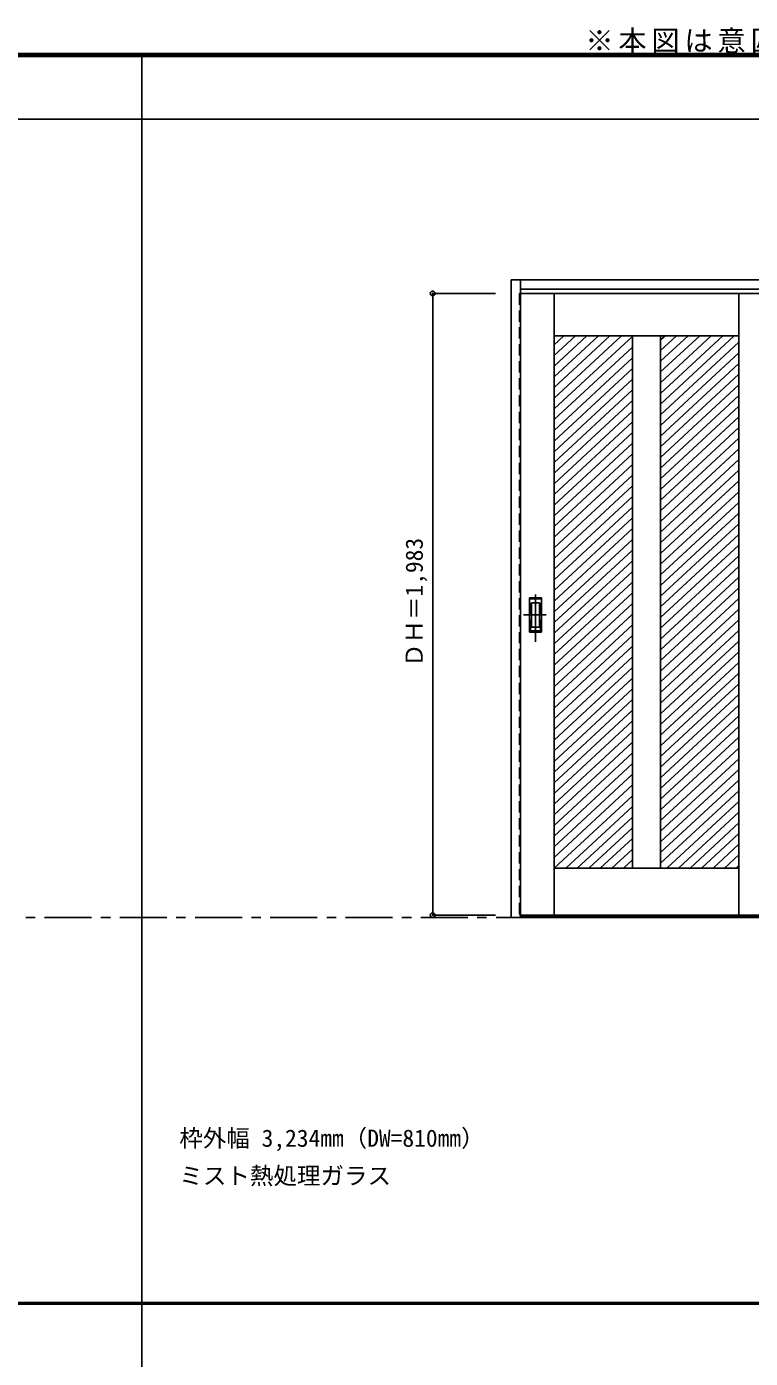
# Model space of a CAD drawing. Units: millimetres, scale not verified. Extents: x -6000 to 5700, y -4307 to 4260.
# Drawn here: x -267 to 2041, y 12 to 4260 of the extents above; entities that cross this region are included whole.
import ezdxf
from ezdxf.enums import TextEntityAlignment as Align

# ---------------------------------------------------------------- set-up
doc = ezdxf.new("R2010")
doc.units = ezdxf.units.MM
doc.header["$LTSCALE"] = 30
doc.header["$PDMODE"] = 32
doc.header["$PDSIZE"] = 15
doc.linetypes.add('CHAIN1', pattern=[8, 5, -1, 1, -1])
doc.linetypes.add('DASHED1', pattern=[1.8, 1.2, -0.6])
for name, color, linetype in [('0-1_通り芯', 7, 'CHAIN1'), ('0-2_扉', 7, 'Continuous'), ('0-4_枠', 3, 'Continuous'), ('0-6_引手', 7, 'Continuous'), ('0-A_文字', 7, 'Continuous'), ('0-B_寸法', 7, 'Continuous'), ('0-C_ハッチ', 4, 'Continuous'), ('F-1_枠', 6, 'Continuous')]:
    doc.layers.add(name, color=color, linetype=linetype)
doc.styles.add('ＭＳ ゴシック', font='')
doc.styles.get('ＭＳ ゴシック').set_extended_font_data('MS Gothic')

msp = doc.modelspace()

# ---------------------------------------------------------------- linework, layer by layer
at = {"layer": '0-1_通り芯'}
msp.add_line((-5490, 1418), (5690, 1418), dxfattribs=at)
at = {"layer": '0-2_扉', "color": 4, "linetype": 'DASHED1'}
for p, q in [((1305, 3409), (1305, 1426)), ((1308, 3409), (1305, 3409)), ((1308, 1426), (1305, 1426))]:
    msp.add_line(p, q, dxfattribs=at)
at = {"layer": '0-2_扉'}
for p, q in [((1308, 3409), (2115, 3409)), ((1415, 3409), (1415, 1426)), ((2005, 3409), (2005, 1426)), ((1415, 3274), (2005, 3274)), ((1665, 3274), (1665, 1576)), ((1755, 3274), (1755, 1576)), ((1415, 1576), (2005, 1576)), ((1308, 1426), (2115, 1426))]:
    msp.add_line(p, q, dxfattribs=at)
at = {"layer": '0-4_枠'}
for p, q in [((1278, 1418), (1278, 3453)), ((1278, 3453), (4512, 3453)), ((1308, 1418), (1308, 3453)), ((1308, 3423), (4482, 3423)), ((1308, 1418), (1278, 1418)), ((1308, 1421), (4482, 1421)), ((1308, 1418), (4482, 1418))]:
    msp.add_line(p, q, dxfattribs=at)
at = {"layer": '0-6_引手', "linetype": 'CHAIN1'}
for p, q in [((1356, 2298.27), (1356, 2469.12)), ((1317.93, 2383.5), (1390.43, 2383.5))]:
    msp.add_line(p, q, dxfattribs=at)
at = {"layer": '0-6_引手'}
for p, q in [((1337, 2438.5), (1375, 2438.5)), ((1337, 2328.5), (1337, 2438.5)), ((1343.5, 2422.5), (1368.5, 2422.5)), ((1343.5, 2344.5), (1343.5, 2422.5)), ((1368.5, 2344.5), (1368.5, 2422.5)), ((1375, 2328.5), (1375, 2438.5)), ((1343.5, 2344.5), (1368.5, 2344.5)), ((1337, 2328.5), (1375, 2328.5))]:
    msp.add_line(p, q, dxfattribs=at)
at = {"layer": '0-6_引手', "linetype": 'DASHED1'}
for p, q in [((1372, 2332.5), (1372, 2434.5)), ((1340, 2332.5), (1372, 2332.5))]:
    msp.add_line(p, q, dxfattribs=at)
msp.add_lwpolyline([(1340, 2332.5), (1340, 2434.5), (1372, 2434.5)], dxfattribs=at)
at = {"layer": '0-B_寸法', "color": 4}
for p, q in [((1028, 3409), (1228, 3409)), ((1028, 3409), (1028, 1426)), ((1028, 1426), (1228, 1426))]:
    msp.add_line(p, q, dxfattribs=at)
at = {"layer": '0-B_寸法'}
for p in [(1028, 3409), (1028, 1426)]:
    msp.add_point(p, dxfattribs=at)
at = {"layer": '0-C_ハッチ'}
for p, q in [((1483.14, 3274), (1415, 3210.9)), ((1519.94, 3274), (1415, 3176.83)), ((1556.74, 3274), (1415, 3142.76)), ((1593.53, 3274), (1415, 3108.69)), ((1446.35, 3274), (1415, 3244.97)), ((1630.33, 3274), (1415, 3074.62)), ((1667.13, 3274), (1415, 3040.55)), ((1769.31, 3274), (1755, 3260.75)), ((1806.11, 3274), (1755, 3226.67)), ((1842.91, 3274), (1755, 3192.6)), ((1879.7, 3274), (1755, 3158.53)), ((1916.5, 3274), (1755, 3124.46)), ((1953.3, 3274), (1755, 3090.39)), ((1990.09, 3274), (1755, 3056.32)), ((1665, 3237.96), (1415, 3006.48)), ((2005, 3253.73), (1755, 3022.25)), ((1665, 3203.89), (1415, 2972.41)), ((2005, 3219.66), (1755, 2988.18)), ((1665, 3169.82), (1415, 2938.34)), ((2005, 3185.59), (1755, 2954.11)), ((2005, 3151.52), (1755, 2920.04)), ((1665, 3135.75), (1415, 2904.26)), ((1665, 3101.67), (1415, 2870.19)), ((2005, 3117.45), (1755, 2885.96)), ((1665, 3067.6), (1415, 2836.12)), ((2005, 3083.37), (1755, 2851.89)), ((1665, 3033.53), (1415, 2802.05)), ((2005, 3049.3), (1755, 2817.82)), ((1665, 2999.46), (1415, 2767.98)), ((2005, 3015.23), (1755, 2783.75)), ((2005, 2981.16), (1755, 2749.68)), ((1665, 2965.39), (1415, 2733.91)), ((1665, 2931.32), (1415, 2699.84)), ((2005, 2947.09), (1755, 2715.61)), ((1665, 2897.25), (1415, 2665.77)), ((2005, 2913.02), (1755, 2681.54)), ((1665, 2863.18), (1415, 2631.7)), ((2005, 2878.95), (1755, 2647.47)), ((1665, 2829.11), (1415, 2597.62)), ((2005, 2844.88), (1755, 2613.4)), ((2005, 2810.81), (1755, 2579.32)), ((1665, 2795.04), (1415, 2563.55)), ((2005, 2776.74), (1755, 2545.25)), ((1665, 2760.96), (1415, 2529.48)), ((1665, 2726.89), (1415, 2495.41)), ((2005, 2742.66), (1755, 2511.18)), ((1665, 2692.82), (1415, 2461.34)), ((2005, 2708.59), (1755, 2477.11)), ((1665, 2658.75), (1415, 2427.27)), ((2005, 2674.52), (1755, 2443.04)), ((2005, 2640.45), (1755, 2408.97)), ((1665, 2624.68), (1415, 2393.2)), ((2005, 2606.38), (1755, 2374.9)), ((1665, 2590.61), (1415, 2359.13)), ((1665, 2556.54), (1415, 2325.06)), ((2005, 2572.31), (1755, 2340.83)), ((1665, 2522.47), (1415, 2290.99)), ((2005, 2538.24), (1755, 2306.76)), ((1665, 2488.4), (1415, 2256.91)), ((2005, 2504.17), (1755, 2272.69)), ((2005, 2470.1), (1755, 2238.61)), ((1665, 2454.32), (1415, 2222.84)), ((2005, 2436.02), (1755, 2204.54)), ((1665, 2420.25), (1415, 2188.77)), ((1665, 2386.18), (1415, 2154.7)), ((2005, 2401.95), (1755, 2170.47)), ((1665, 2352.11), (1415, 2120.63)), ((2005, 2367.88), (1755, 2136.4)), ((1665, 2318.04), (1415, 2086.56)), ((2005, 2333.81), (1755, 2102.33)), ((2005, 2299.74), (1755, 2068.26)), ((1665, 2283.97), (1415, 2052.49)), ((2005, 2265.67), (1755, 2034.19)), ((1665, 2249.9), (1415, 2018.42)), ((1665, 2215.83), (1415, 1984.35)), ((2005, 2231.6), (1755, 2000.12)), ((1665, 2181.76), (1415, 1950.27)), ((2005, 2197.53), (1755, 1966.05)), ((1665, 2147.69), (1415, 1916.2)), ((2005, 2163.46), (1755, 1931.97)), ((2005, 2129.39), (1755, 1897.9)), ((1665, 2113.61), (1415, 1882.13)), ((2005, 2095.31), (1755, 1863.83)), ((1665, 2079.54), (1415, 1848.06)), ((1665, 2045.47), (1415, 1813.99)), ((2005, 2061.24), (1755, 1829.76)), ((1665, 2011.4), (1415, 1779.92)), ((2005, 2027.17), (1755, 1795.69)), ((1665, 1977.33), (1415, 1745.85)), ((2005, 1993.1), (1755, 1761.62)), ((2005, 1959.03), (1755, 1727.55)), ((1665, 1943.26), (1415, 1711.78)), ((2005, 1924.96), (1755, 1693.48)), ((1665, 1909.19), (1415, 1677.71)), ((1665, 1875.12), (1415, 1643.64)), ((2005, 1890.89), (1755, 1659.41)), ((1665, 1841.05), (1415, 1609.56)), ((2005, 1856.82), (1755, 1625.34)), ((1665, 1806.97), (1415, 1575.49)), ((2005, 1822.75), (1755, 1591.26)), ((2005, 1788.67), (1775.31, 1576)), ((1665, 1772.9), (1452.34, 1576)), ((2005, 1754.6), (1812.11, 1576)), ((1665, 1738.83), (1489.14, 1576)), ((1665, 1704.76), (1525.94, 1576)), ((2005, 1720.53), (1848.9, 1576)), ((1665, 1670.69), (1562.73, 1576)), ((2005, 1686.46), (1885.7, 1576)), ((1665, 1636.62), (1599.53, 1576)), ((2005, 1652.39), (1922.5, 1576)), ((2005, 1618.32), (1959.29, 1576)), ((1665, 1602.55), (1636.33, 1576)), ((2005, 1584.25), (1996.09, 1576))]:
    msp.add_line(p, q, dxfattribs=at)
at = {"layer": 'F-1_枠'}
for p, q in [((-6000, 4175), (5700, 4175)), ((-6000, 4170), (5700, 4170)), ((-6000, 4165), (5700, 4165)), ((100, -3790), (100, 4175)), ((-6000, 3965), (5700, 3965)), ((-6000, 190.5), (5700, 190.5)), ((-6000, 187.5), (5700, 187.5)), ((-6000, 184.5), (5700, 184.5))]:
    msp.add_line(p, q, dxfattribs=at)

# ---------------------------------------------------------------- texts
at = {"layer": '0-A_文字', "style": 'ＭＳ ゴシック'}
for s, p in [('枠外幅 3,234mm（DW=810mm）', (220, 670.5)), ('ミスト熱処理ガラス', (220, 550.5))]:
    msp.add_text(s, height=54.99, dxfattribs=at).set_placement(p, align=Align.BOTTOM_LEFT)
at = {"layer": '0-A_文字', "insert": (1515, 4175), "char_height": 65.98, "attachment_point": 7, "style": 'ＭＳ ゴシック'}
msp.add_mtext('\\T1.17;※本図は意匠確認用です。\u3000表記の簡略化している部位がございますのでご注意下さい。', dxfattribs=at)
at = {"layer": '0-B_寸法', "style": 'ＭＳ ゴシック'}
msp.add_text('ＤＨ＝1,983', height=54.99, rotation=90, dxfattribs=at).set_placement((1013, 2217.25), align=Align.BOTTOM_LEFT)

doc.saveas('drawing.dxf')
